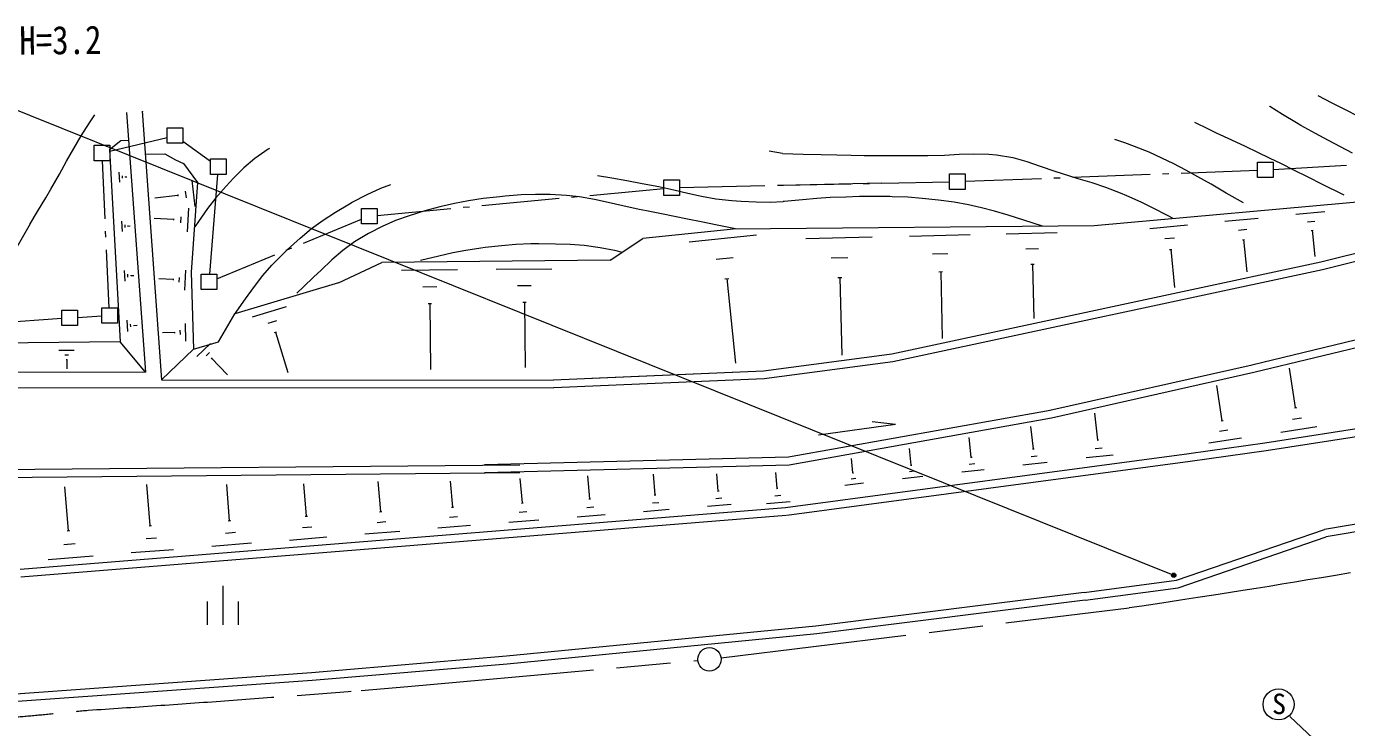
# Model space of a CAD drawing. Units: millimetres, scale not verified. Extents: x 40000 to 680000, y 20000 to 380000.
# Drawn here: x 123476 to 208573, y 275498 to 320682 of the extents above; entities that cross this region are included whole.
import ezdxf
from ezdxf.enums import TextEntityAlignment as Align

# ---------------------------------------------------------------- set-up
doc = ezdxf.new("R2010")
doc.units = ezdxf.units.MM
doc.header["$LTSCALE"] = 1000
doc.linetypes.add('CHAIN', pattern=[18.5, 12, -1.5, 3.5, -1.5])
for name, color, linetype, lineweight in [('M-BGD', 7, 'Continuous', 13), ('M-BMK', 2, 'CHAIN', 13), ('M-BMK-ROW', 30, 'Continuous', 13), ('M-BMK-SRVR', 3, 'Continuous', 13), ('M-STR-HTXT', 7, 'Continuous', 13), ('M-STR-STRC', 7, 'Continuous', 13)]:
    doc.layers.add(name, color=color, linetype=linetype, lineweight=lineweight)
doc.styles.add('ＭＳ ゴシック', font='')
doc.styles.get('ＭＳ ゴシック').set_extended_font_data('MS Gothic')

msp = doc.modelspace()

# ---------------------------------------------------------------- linework, layer by layer
at = {"layer": 'M-BGD'}
for p, q in [((206712, 316221), (207624, 315751)), ((207624, 315751), (208486, 315320)), ((127533, 314473), (127894, 314994)), ((129938, 315145), (131146, 298407)), ((130930, 315216), (132179, 297907)), ((130950, 315216), (130940, 315125)), ((203635, 315519), (203605, 315549)), ((204437, 314998), (203635, 315519)), ((205340, 314467), (204437, 314998)), ((208486, 315320), (209328, 314889)), ((127002, 313621), (127533, 314473)), ((198765, 314505), (199647, 314084)), ((199647, 314084), (200168, 313834)), ((205630, 314307), (205340, 314467)), ((206563, 313786), (205630, 314307)), ((126531, 312819), (127002, 313621)), ((128836, 312749), (129558, 313331)), ((129558, 313331), (130069, 313341)), ((194285, 313171), (193633, 313401)), ((194906, 312940), (194285, 313171)), ((200168, 313834), (201160, 313373)), ((201160, 313373), (202032, 312963)), ((207405, 313325), (206563, 313786)), ((208186, 312914), (207405, 313325)), ((126070, 312007), (126531, 312819)), ((128836, 312749), (129512, 300351)), ((131112, 312439), (132405, 312480)), ((132405, 312480), (133076, 312089)), ((139070, 312773), (138208, 312181)), ((139150, 312813), (139070, 312773)), ((172205, 312482), (171353, 312652)), ((172205, 312482), (173548, 312453)), ((173548, 312453), (174711, 312433)), ((174711, 312433), (175723, 312413)), ((175723, 312413), (176635, 312393)), ((176635, 312393), (177487, 312374)), ((177487, 312374), (178329, 312364)), ((178329, 312364), (179191, 312364)), ((179191, 312364), (180123, 312354)), ((180123, 312354), (181165, 312355)), ((181165, 312355), (181586, 312365)), ((181586, 312365), (182659, 312395)), ((182659, 312395), (183601, 312446)), ((183601, 312446), (184523, 312476)), ((184523, 312476), (185515, 312446)), ((185515, 312446), (186006, 312406)), ((186006, 312406), (187059, 312236)), ((195839, 312570), (194906, 312940)), ((196671, 312199), (195839, 312570)), ((202032, 312963), (202824, 312582)), ((202824, 312582), (203586, 312211)), ((208948, 312524), (208186, 312914)), ((125600, 311155), (126070, 312007)), ((133076, 312089), (133608, 311839)), ((133608, 311839), (134500, 310616)), ((137496, 311579), (136815, 310898)), ((138208, 312181), (137496, 311579)), ((187059, 312236), (187961, 311986)), ((187961, 311986), (188823, 311686)), ((188823, 311686), (189765, 311345)), ((197442, 311829), (196671, 312199)), ((198204, 311428), (197442, 311829)), ((203586, 312211), (204348, 311841)), ((204348, 311841), (205150, 311450)), ((125049, 310202), (125600, 311155)), ((129428, 311286), (129468, 310645)), ((129639, 311056), (129649, 310895)), ((129839, 311006), (129839, 310966)), ((129839, 310986), (129949, 310996)), ((134500, 310616), (134101, 304843)), ((134149, 310746), (134340, 309073)), ((136815, 310898), (136354, 310396)), ((160298, 311085), (161210, 310925)), ((161210, 310925), (162173, 310745)), ((162173, 310745), (163165, 310565)), ((189765, 311345), (190236, 311195)), ((190236, 311195), (191259, 310885)), ((191259, 310885), (192161, 310614)), ((192161, 310614), (193043, 310324)), ((198986, 310987), (198204, 311428)), ((199838, 310506), (198986, 310987)), ((205150, 311450), (206032, 311009)), ((206032, 311009), (207045, 310499)), ((229125, 311057), (206906, 305487)), ((124718, 309631), (125049, 310202)), ((133237, 309794), (131744, 309623)), ((133237, 309844), (133247, 309744)), ((133718, 310065), (133769, 309644)), ((136354, 310396), (135683, 309644)), ((144483, 309356), (145445, 309858)), ((145445, 309858), (146327, 310249)), ((146327, 310249), (146958, 310490)), ((155358, 309821), (154345, 309740)), ((156290, 309851), (155358, 309821)), ((157232, 309842), (156290, 309851)), ((158294, 309782), (157232, 309842)), ((159126, 309692), (158294, 309782)), ((163165, 310565), (164237, 310365)), ((164237, 310365), (165200, 310145)), ((165200, 310145), (166102, 309935)), ((166102, 309935), (166994, 309734)), ((193043, 310324), (193985, 309963)), ((193985, 309963), (194386, 309793)), ((194386, 309793), (195308, 309382)), ((200801, 309945), (199838, 310506)), ((201923, 309304), (200801, 309945)), ((229245, 310566), (207026, 304996)), ((207045, 310499), (208228, 309908)), ((208228, 309908), (208388, 309827)), ((124197, 308759), (124718, 309631)), ((133919, 308962), (133849, 307439)), ((135152, 308953), (134571, 308101)), ((135683, 309644), (135152, 308953)), ((143391, 308715), (144303, 309246)), ((144303, 309246), (144483, 309356)), ((150126, 309058), (149164, 308797)), ((151068, 309278), (150126, 309058)), ((151970, 309449), (151068, 309278)), ((152912, 309590), (151970, 309449)), ((153984, 309710), (152912, 309590)), ((154345, 309740), (153984, 309710)), ((160088, 309522), (159126, 309692)), ((160980, 309332), (160088, 309522)), ((161913, 309111), (160980, 309332)), ((162965, 308881), (161913, 309111)), ((166994, 309734), (167926, 309574)), ((167926, 309574), (168948, 309454)), ((168948, 309454), (169540, 309414)), ((169540, 309414), (170522, 309375)), ((170522, 309375), (171414, 309365)), ((171414, 309365), (172266, 309395)), ((172316, 309405), (172266, 309395)), ((173509, 309516), (172316, 309405)), ((174431, 309586), (173509, 309516)), ((175283, 309647), (174431, 309586)), ((176295, 309687), (175283, 309647)), ((177167, 309717), (176295, 309687)), ((178099, 309728), (177167, 309717)), ((179132, 309718), (178099, 309728)), ((179282, 309708), (179132, 309718)), ((180294, 309668), (179282, 309708)), ((181216, 309598), (180294, 309668)), ((182259, 309489), (181216, 309598)), ((183281, 309359), (182259, 309489)), ((184203, 309188), (183281, 309359)), ((185045, 308998), (184203, 309188)), ((185877, 308778), (185045, 308998)), ((213069, 309689), (192302, 307838)), ((195308, 309382), (196080, 309002)), ((196080, 309002), (197002, 308521)), ((123726, 307957), (124197, 308759)), ((129600, 308139), (129640, 307468)), ((132967, 308240), (131714, 308300)), ((132967, 308290), (132957, 308200)), ((133428, 308411), (133418, 308030)), ((134571, 308101), (134340, 307760)), ((141858, 307652), (142599, 308193)), ((142599, 308193), (143391, 308715)), ((147270, 308165), (146408, 307783)), ((148142, 308486), (147270, 308165)), ((149164, 308797), (148142, 308486)), ((163436, 308791), (162965, 308881)), ((164408, 308601), (163436, 308791)), ((165260, 308431), (164408, 308601)), ((166082, 308271), (165260, 308431)), ((166964, 308091), (166082, 308271)), ((168007, 307880), (166964, 308091)), ((186769, 308508), (185877, 308778)), ((187772, 308187), (186769, 308508)), ((188974, 307807), (187772, 308187)), ((197002, 308521), (197373, 308321)), ((200731, 308131), (202876, 308332)), ((205311, 308574), (207175, 308755)), ((206063, 308083), (206534, 308123)), ((123726, 307957), (122765, 306313)), ((129820, 307899), (129820, 307728)), ((130021, 307849), (130021, 307798)), ((130021, 307818), (130171, 307829)), ((141116, 307030), (141858, 307652)), ((145536, 307342), (144614, 306811)), ((146408, 307783), (145536, 307342)), ((169059, 307610), (163216, 307007)), ((166193, 306807), (170533, 307260)), ((169280, 307620), (168007, 307880)), ((192302, 307838), (169119, 307620)), ((180395, 307173), (184314, 307264)), ((186629, 307315), (189927, 307396)), ((195880, 307649), (198316, 307890)), ((201603, 307560), (202134, 307610)), ((206294, 307532), (206414, 307542)), ((206354, 307542), (206515, 305848)), ((140314, 306298), (141116, 307030)), ((144614, 306811), (143863, 306249)), ((151811, 306272), (152773, 306412)), ((152773, 306412), (153043, 306453)), ((153043, 306453), (154096, 306573)), ((154096, 306573), (155018, 306654)), ((155018, 306654), (155990, 306684)), ((155990, 306684), (156511, 306684)), ((156511, 306684), (157574, 306674)), ((157574, 306674), (158516, 306655)), ((158516, 306655), (159438, 306595)), ((159438, 306595), (160470, 306445)), ((160470, 306445), (161382, 306255)), ((161102, 305613), (163216, 307007)), ((173710, 307020), (177990, 307122)), ((187892, 306353), (188714, 306373)), ((196863, 307007), (197474, 307068)), ((201864, 306939), (201994, 306949)), ((201934, 306949), (202135, 304864)), ((139292, 305286), (139984, 305987)), ((139984, 305987), (140314, 306298)), ((143171, 305638), (142450, 304956)), ((143863, 306249), (143171, 305638)), ((161102, 305613), (146389, 305468)), ((148884, 305609), (150057, 305900)), ((150057, 305900), (150969, 306111)), ((150969, 306111), (151811, 306272)), ((161382, 306255), (161883, 306125)), ((167947, 305675), (169040, 305786)), ((175344, 305778), (176417, 305798)), ((181889, 306031), (182871, 306051)), ((197164, 306306), (197314, 306316)), ((197234, 306316), (197475, 303850)), ((129771, 304962), (129811, 304260)), ((129992, 304711), (130002, 304531)), ((130212, 304651), (130212, 304611)), ((133730, 304983), (133670, 303690)), ((134101, 304843), (134253, 299892)), ((138721, 304624), (139292, 305286)), ((142450, 304956), (141999, 304535)), ((143583, 304164), (146389, 305468)), ((147652, 304977), (151270, 305019)), ((153765, 305040), (157354, 305071)), ((206906, 305487), (179255, 299565)), ((207026, 304996), (179335, 299064)), ((182290, 304868), (182531, 304878)), ((182410, 304868), (182512, 300578)), ((188224, 305371), (188424, 305371)), ((188324, 305371), (188405, 301863)), ((130212, 304631), (130392, 304641)), ((132928, 304372), (132006, 304411)), ((132928, 304412), (132928, 304331)), ((133319, 304512), (133309, 304191)), ((143583, 304164), (136918, 302158)), ((137589, 303120), (138170, 303932)), ((138170, 303932), (138721, 304624)), ((141328, 303903), (140907, 303482)), ((141999, 304535), (141328, 303903)), ((149025, 303905), (149927, 303916)), ((155129, 303978), (156021, 303988)), ((168489, 304423), (168760, 304443)), ((168629, 304433), (169192, 298981)), ((175776, 304505), (176046, 304505)), ((175906, 304505), (176028, 299504)), ((136898, 302128), (137589, 303120)), ((135866, 300363), (136918, 302158)), ((138051, 301978), (140235, 302630)), ((149376, 302823), (149597, 302833)), ((149486, 302823), (149528, 298584)), ((155470, 302905), (155700, 302905)), ((155580, 302905), (155622, 298706)), ((129942, 301755), (129983, 301023)), ((130173, 301494), (130183, 301314)), ((130393, 301434), (130403, 301394)), ((130403, 301414), (130624, 301424)), ((133701, 301545), (133731, 300403)), ((139063, 301567), (139614, 301728)), ((214544, 301761), (202468, 298861)), ((214645, 301270), (202588, 298370)), ((133030, 300954), (132258, 300934)), ((133030, 300984), (133030, 300914)), ((133370, 301104), (133380, 300824)), ((139474, 300966), (139604, 301006)), ((139534, 300986), (140317, 298380)), ((129512, 300351), (118036, 300238)), ((125563, 299809), (126565, 299819)), ((131146, 298407), (129512, 300351)), ((134253, 299892), (132179, 297907)), ((134253, 299892), (135866, 300363)), ((134463, 299401), (135345, 300253)), ((135055, 299461), (135275, 299672)), ((179255, 299565), (170987, 298470)), ((125944, 299508), (126195, 299518)), ((126044, 299208), (126104, 299208)), ((126074, 299208), (126075, 298616)), ((135385, 299271), (135446, 299321)), ((135416, 299301), (136438, 298239)), ((179335, 299064), (171037, 297979)), ((202478, 298861), (189449, 295930)), ((121093, 298414), (131146, 298407)), ((132179, 297907), (157456, 297884)), ((169493, 298409), (157446, 297884)), ((171037, 297979), (157466, 297383)), ((170987, 298470), (159912, 297995)), ((202588, 298370), (189560, 295439)), ((205275, 296115), (204893, 298661)), ((121094, 297412), (157466, 297383)), ((200555, 295272), (200203, 297547)), ((189469, 295930), (172602, 292918)), ((189560, 295439), (172652, 292417)), ((192537, 294027), (192346, 295750)), ((215689, 295758), (203301, 293830)), ((220710, 296040), (203382, 293328)), ((205095, 295374), (205676, 295464)), ((205205, 296095), (205355, 296125)), ((174526, 294362), (179487, 295045)), ((177993, 295225), (179487, 295045)), ((188388, 293454), (188227, 294897)), ((200384, 294600), (200916, 294681)), ((200484, 295262), (200615, 295282)), ((204333, 294541), (206649, 294893)), ((184379, 292922), (184238, 294184)), ((192487, 294027), (192587, 294037)), ((203311, 293830), (198410, 293136)), ((199683, 293838), (201808, 294160)), ((172602, 292918), (152998, 292421)), ((198420, 293136), (172413, 289670)), ((176752, 291917), (176651, 292829)), ((180510, 292409), (180389, 293492)), ((184339, 292922), (184429, 292932)), ((188247, 292963), (188638, 293013)), ((188337, 293454), (188438, 293464)), ((191785, 292894), (193519, 293085)), ((192377, 293485), (192808, 293536)), ((203382, 293328), (198481, 292645)), ((117698, 292089), (155273, 292441)), ((117708, 291588), (155273, 291940)), ((172652, 292417), (153008, 291920)), ((171871, 290923), (171790, 291945)), ((198481, 292645), (172483, 289169)), ((176722, 291907), (176792, 291917)), ((180390, 291998), (180721, 292038)), ((180470, 292409), (180550, 292419)), ((183768, 291979), (185201, 292140)), ((184249, 292471), (184609, 292511)), ((187706, 292432), (189270, 292602)), ((131460, 288515), (131249, 291161)), ((136571, 288827), (136390, 291173)), ((141523, 289130), (141352, 291214)), ((146313, 289422), (146152, 291346)), ((150954, 289704), (150813, 291378)), ((155444, 289976), (155313, 291549)), ((159794, 290238), (159673, 291721)), ((164003, 290500), (163892, 291823)), ((168072, 290742), (167982, 291844)), ((176241, 291125), (177433, 291266)), ((176642, 291536), (176942, 291576)), ((179939, 291547), (181252, 291698)), ((126188, 288193), (125957, 291019)), ((159734, 290238), (159844, 290248)), ((163943, 290490), (164053, 290500)), ((167922, 290270), (168303, 290301)), ((168022, 290742), (168122, 290752)), ((171721, 290442), (172102, 290472)), ((171821, 290913), (171921, 290923)), ((172413, 289670), (123072, 285686)), ((146243, 289412), (146383, 289422)), ((150884, 289694), (151014, 289704)), ((155244, 289374), (155735, 289415)), ((155384, 289966), (155504, 289976)), ((159603, 289676), (160054, 289717)), ((163252, 289427), (164916, 289568)), ((163833, 289978), (164244, 290009)), ((167381, 289759), (168914, 289890)), ((171180, 289941), (172713, 290061)), ((216703, 289895), (207142, 288268)), ((216783, 289404), (207262, 287787)), ((172453, 289169), (123112, 285185)), ((131380, 288505), (131550, 288525)), ((136491, 288817), (136652, 288837)), ((141442, 289120), (141593, 289130)), ((146083, 288720), (146644, 288770)), ((150002, 288361), (152097, 288532)), ((150744, 289052), (151265, 289093)), ((154562, 288733), (156507, 288884)), ((158972, 289085), (160776, 289226)), ((126098, 288183), (126278, 288203)), ((131190, 287673), (131871, 287723)), ((136311, 288036), (136953, 288086)), ((140441, 287586), (142836, 287787)), ((141282, 288388), (141884, 288428)), ((145301, 287978), (147547, 288159)), ((197601, 284988), (207142, 288268)), ((197722, 284497), (207262, 287787)), ((125898, 287291), (126619, 287351)), ((130228, 286771), (132964, 286982)), ((135419, 287183), (137985, 287395)), ((124876, 286338), (127782, 286570)), ((136138, 284631), (136139, 282126)), ((191668, 284204), (197601, 284988)), ((191728, 283703), (197722, 284497)), ((135136, 283629), (135137, 282125)), ((137141, 282126), (137141, 283630)), ((191668, 284204), (174369, 282034)), ((191728, 283703), (174430, 281533)), ((174369, 282034), (154415, 280093)), ((174430, 281533), (154465, 279592)), ((154415, 280093), (141846, 279037)), ((154465, 279592), (141887, 278536)), ((141846, 279037), (122202, 277617)), ((141887, 278536), (122303, 277126))]:
    msp.add_line(p, q, dxfattribs=at)
at = {"layer": 'M-BMK'}
for p, q in [((206952, 285151), (206080, 285010)), ((207854, 285302), (206952, 285151)), ((208826, 285462), (207854, 285302)), ((201881, 284328), (200969, 284187)), ((202743, 284468), (201881, 284328)), ((203585, 284599), (202743, 284468)), ((204407, 284739), (203585, 284599)), ((205239, 284870), (204407, 284739)), ((206080, 285010), (205239, 284870)), ((196669, 283524), (195367, 283333)), ((197872, 283715), (196669, 283524)), ((198985, 283886), (197872, 283715)), ((200007, 284036), (198985, 283886)), ((200969, 284187), (200007, 284036)), ((168256, 279987), (194565, 283213)), ((195367, 283333), (194565, 283213)), ((148071, 278137), (166763, 279826)), ((145044, 277885), (148071, 278137))]:
    msp.add_line(p, q, dxfattribs=at)
for centre, radius, start, end in [((48307, 1488173), 1214136, 273.73793, 274.57), ((85509, 694242), 419723, 268.73854, 275.73542)]:
    msp.add_arc(centre, radius, start, end, dxfattribs=at)
at = {"layer": 'M-BMK-ROW'}
for p, q in [((132555, 313151), (132554, 314154)), ((132554, 314154), (133557, 314154)), ((133557, 314154), (133557, 313152)), ((128856, 312649), (132555, 313532)), ((133557, 313292), (135341, 312000)), ((127854, 312027), (127854, 313030)), ((127854, 313030), (128856, 313030)), ((128856, 313030), (128857, 312028)), ((133557, 313152), (132555, 313151)), ((128857, 312028), (127854, 312027)), ((128547, 308291), (128376, 312027)), ((135342, 311138), (135341, 312140)), ((135341, 312140), (136344, 312140)), ((136344, 312140), (136344, 311138)), ((202835, 310938), (202835, 311941)), ((202835, 311941), (203837, 311941)), ((203837, 311941), (203837, 310939)), ((203837, 311470), (208560, 311746)), ((135803, 311138), (135284, 304723)), ((136344, 311138), (135342, 311138)), ((164568, 309794), (164568, 310796)), ((164568, 310796), (165570, 310796)), ((165570, 310796), (165571, 309794)), ((178618, 310580), (182980, 310671)), ((182980, 310180), (182980, 311183)), ((182980, 311183), (183982, 311183)), ((183982, 311183), (183982, 310181)), ((183982, 310702), (188912, 310889)), ((189711, 310920), (190111, 310935)), ((190910, 310965), (195907, 311156)), ((196706, 311186), (197106, 311201)), ((197905, 311232), (202835, 311419)), ((203837, 310939), (202835, 310938)), ((159803, 309796), (164568, 310245)), ((165571, 309794), (164568, 309794)), ((165571, 310305), (171081, 310430)), ((171880, 310448), (172280, 310457)), ((172256, 310448), (176618, 310539)), ((173080, 310475), (178590, 310600)), ((177418, 310555), (177818, 310564)), ((183982, 310181), (182980, 310180)), ((145075, 307953), (145074, 308956)), ((145074, 308956), (146077, 308956)), ((146077, 308956), (146077, 307954)), ((146077, 308505), (150842, 308953)), ((151639, 309028), (152037, 309066)), ((152834, 309141), (157812, 309609)), ((158608, 309684), (159006, 309721)), ((141335, 306718), (145075, 308254)), ((128602, 307092), (128583, 307492)), ((146077, 307954), (145075, 307953)), ((140225, 306262), (140595, 306414)), ((128810, 302556), (128638, 306293)), ((135745, 304423), (139485, 305958)), ((134743, 303721), (134742, 304723)), ((134742, 304723), (135745, 304723)), ((135745, 304723), (135745, 303721)), ((135745, 303721), (134743, 303721)), ((125763, 301403), (125763, 302405)), ((125763, 302405), (126765, 302405)), ((126765, 302405), (126765, 301403)), ((128339, 301554), (128338, 302556)), ((128338, 302556), (129341, 302556)), ((129341, 302556), (129341, 301554)), ((121066, 301536), (125763, 301874)), ((126765, 301403), (125763, 301403)), ((126765, 301934), (128339, 302025)), ((129341, 301554), (128339, 301554))]:
    msp.add_line(p, q, dxfattribs=at)
at = {"layer": 'M-BMK-SRVR'}
msp.add_circle((167504, 279897), 752, dxfattribs=at)
at = {"layer": 'M-STR-STRC'}
for p, q in [((197290, 285368), (110392, 320291)), ((197391, 285278), (197471, 285348)), ((207537, 273745), (204920, 276220))]:
    msp.add_line(p, q, dxfattribs=at)
for centre, radius in [((197431, 285318), 140), ((197431, 285318), 110), ((197431, 285318), 80.2), ((197431, 285318), 50.1), ((197431, 285318), 20), ((204189, 276992), 1002)]:
    msp.add_circle(centre, radius, dxfattribs=at)

# ---------------------------------------------------------------- texts
at = {"layer": 'M-STR-HTXT', "style": 'ＭＳ ゴシック', "width": 0.85}
msp.add_text('W=3.8\u3000H=3.2', height=1833, rotation=0.622, dxfattribs=at).set_placement((115608, 318225), align=Align.BOTTOM_LEFT)
at = {"layer": 'M-STR-STRC', "style": 'ＭＳ ゴシック'}
msp.add_text('S', height=1320, rotation=0.018, dxfattribs=at).set_placement((204222, 277025), align=Align.MIDDLE_CENTER)

doc.saveas('drawing.dxf')
